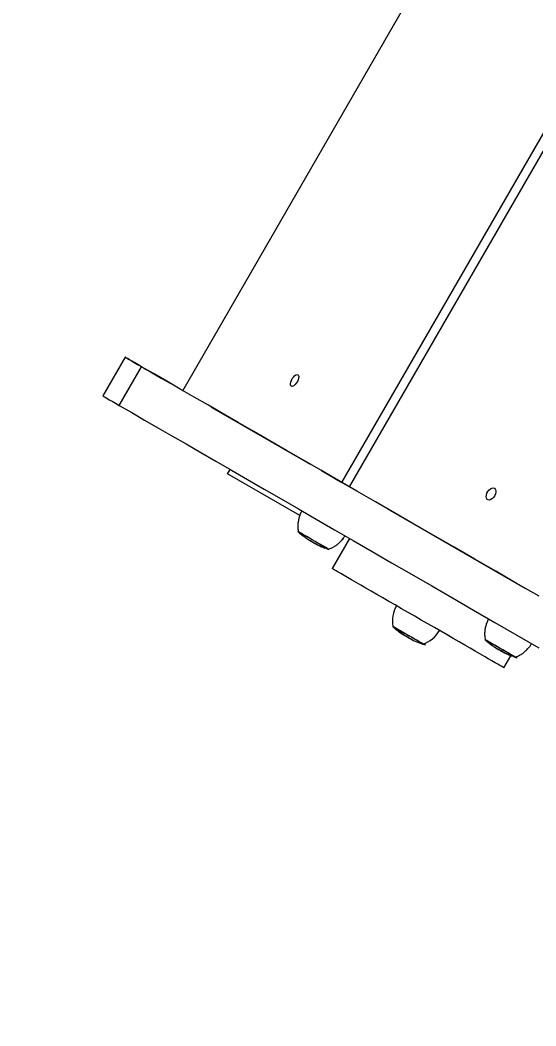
# Model space of a CAD drawing. Header units: millimetres. Extents: x -6006 to 5875, y -6399 to 6717.
# Drawn here: x 756 to 1067, y 2471 to 3078 of the extents above; entities that cross this region are included whole.
import ezdxf

# ---------------------------------------------------------------- set-up
doc = ezdxf.new("R2010")
doc.units = ezdxf.units.MM
for name, color, linetype in [('DIKOM_ОБЪЕКТ', 7, 'Continuous'), ('DIKOM_РАЗМЕР_ЗОНА', 7, 'Continuous'), ('DIKOM_РАЗМЕР_ОБЪЕКТА', 7, 'Continuous')]:
    doc.layers.add(name, color=color, linetype=linetype)
doc.styles.add('style1', font='arial.ttf', dxfattribs={"width": 0.8})
doc.dimstyles.new('1-50', dxfattribs={"dimtxt": 300, "dimasz": 200, "dimexe": 100, "dimexo": 0, "dimgap": 100, "dimtad": 0, "dimdec": 0, "dimtxsty": 'style1', "dimcen": 0, "dimclrd": 7, "dimclre": 7, "dimadec": 1, "dimazin": 2, "dimtfac": 1, "dimtdec": 0, "dimtmove": 1, "dimatfit": 3, "dimfxl": 0, "dimlwd": 25, "dimlwe": 18, "dimarcsym": 0})

# ---------------------------------------------------------------- blocks, each defined once
blk = doc.blocks.new('*D15')
at = {"layer": 'Defpoints', "color": 0, "transparency": 16777216}
for p in [(-4354.46, 4593.05), (3409.28, 4593.05), (-1328.61, -3571.89)]:
    blk.add_point(p, dxfattribs=at)
at = {"layer": 'DIKOM_РАЗМЕР_ОБЪЕКТА', "color": 7, "lineweight": 18, "transparency": 16777216}
for p, q in [((3409.28, 4593.05), (-4454.46, 4593.05)), ((-1328.61, -3571.89), (-4454.46, -3571.89))]:
    blk.add_line(p, q, dxfattribs=at)
at = {"layer": 'DIKOM_РАЗМЕР_ОБЪЕКТА', "color": 7, "lineweight": 25, "transparency": 16777216}
for p, q in [((-4354.46, 4393.05), (-4354.46, 968.7)), ((-4354.46, -3371.89), (-4354.46, 52.46))]:
    blk.add_line(p, q, dxfattribs=at)
at = {"layer": 'DIKOM_РАЗМЕР_ОБЪЕКТА', "color": 7, "transparency": 16777216}
for points in [[(-4387.8, 4393.05), (-4321.13, 4393.05), (-4354.46, 4593.05)], [(-4387.8, -3371.89), (-4321.13, -3371.89), (-4354.46, -3571.89)]]:
    blk.add_solid(points, dxfattribs=at)
at = {"layer": 'DIKOM_РАЗМЕР_ОБЪЕКТА', "color": 0, "transparency": 16777216, "insert": (-4354.46, 510.58), "char_height": 300, "attachment_point": 5, "rotation": 90, "style": 'style1'}
blk.add_mtext('8150', dxfattribs=at)
blk = doc.blocks.new('*D16')
at = {"layer": 'Defpoints', "color": 0, "transparency": 16777216}
for p in [(3934.59, 4272.92), (-3710.11, -290.96), (3934.59, -4791.62)]:
    blk.add_point(p, dxfattribs=at)
at = {"layer": 'DIKOM_РАЗМЕР_ОБЪЕКТА', "color": 7, "lineweight": 18, "transparency": 16777216}
for p, q in [((3934.59, 4272.92), (3934.59, -4891.62)), ((-3710.11, -290.96), (-3710.11, -4891.62))]:
    blk.add_line(p, q, dxfattribs=at)
at = {"layer": 'DIKOM_РАЗМЕР_ОБЪЕКТА', "color": 7, "lineweight": 25, "transparency": 16777216}
for p, q in [((-3510.11, -4791.62), (-1432.64, -4791.62)), ((3734.59, -4791.62), (-518.7, -4791.62))]:
    blk.add_line(p, q, dxfattribs=at)
at = {"layer": 'DIKOM_РАЗМЕР_ОБЪЕКТА', "color": 7, "transparency": 16777216}
for points in [[(-3510.11, -4758.29), (-3510.11, -4824.96), (-3710.11, -4791.62)], [(3734.59, -4758.29), (3734.59, -4824.96), (3934.59, -4791.62)]]:
    blk.add_solid(points, dxfattribs=at)
at = {"layer": 'DIKOM_РАЗМЕР_ОБЪЕКТА', "color": 0, "transparency": 16777216, "insert": (-975.67, -4791.62), "char_height": 300, "attachment_point": 5, "style": 'style1'}
blk.add_mtext('7650', dxfattribs=at)
blk = doc.blocks.new('*D14')
at = {"layer": 'Defpoints', "color": 0, "transparency": 16777216}
for p in [(3463.26, 6716.57), (-5809.49, -5571.89), (-1350.38, -5571.89)]:
    blk.add_point(p, dxfattribs=at)
at = {"layer": 'DIKOM_РАЗМЕР_ЗОНА', "color": 7, "lineweight": 18, "transparency": 16777216}
for p, q in [((3463.26, 6716.57), (-5909.49, 6716.57)), ((-1350.38, -5571.89), (-5909.49, -5571.89))]:
    blk.add_line(p, q, dxfattribs=at)
at = {"layer": 'DIKOM_РАЗМЕР_ЗОНА', "color": 7, "lineweight": 25, "transparency": 16777216}
for p, q in [((-5809.49, 6516.57), (-5809.49, 1149.14)), ((-5809.49, -5371.89), (-5809.49, 69.36))]:
    blk.add_line(p, q, dxfattribs=at)
at = {"layer": 'DIKOM_РАЗМЕР_ЗОНА', "color": 7, "transparency": 16777216}
for points in [[(-5842.83, 6516.57), (-5776.16, 6516.57), (-5809.49, 6716.57)], [(-5842.83, -5371.89), (-5776.16, -5371.89), (-5809.49, -5571.89)]]:
    blk.add_solid(points, dxfattribs=at)
at = {"layer": 'DIKOM_РАЗМЕР_ЗОНА', "color": 0, "transparency": 16777216, "insert": (-5809.49, 609.25), "char_height": 300, "attachment_point": 5, "rotation": 90, "style": 'style1'}
blk.add_mtext('12300', dxfattribs=at)
blk = doc.blocks.new('*D13')
at = {"layer": 'Defpoints', "color": 0, "transparency": 16777216}
for p in [(5874.9, 4901.57), (-5210.11, -1293.83), (5874.9, -6202.3)]:
    blk.add_point(p, dxfattribs=at)
at = {"layer": 'DIKOM_РАЗМЕР_ЗОНА', "color": 7, "lineweight": 18, "transparency": 16777216}
for p, q in [((5874.9, 4901.57), (5874.9, -6302.3)), ((-5210.11, -1293.83), (-5210.11, -6302.3))]:
    blk.add_line(p, q, dxfattribs=at)
at = {"layer": 'DIKOM_РАЗМЕР_ЗОНА', "color": 7, "lineweight": 25, "transparency": 16777216}
for p, q in [((-5010.11, -6202.3), (160.46, -6202.3)), ((5674.9, -6202.3), (1240.24, -6202.3))]:
    blk.add_line(p, q, dxfattribs=at)
at = {"layer": 'DIKOM_РАЗМЕР_ЗОНА', "color": 7, "transparency": 16777216}
for points in [[(-5010.11, -6168.97), (-5010.11, -6235.64), (-5210.11, -6202.3)], [(5674.9, -6168.97), (5674.9, -6235.64), (5874.9, -6202.3)]]:
    blk.add_solid(points, dxfattribs=at)
at = {"layer": 'DIKOM_РАЗМЕР_ЗОНА', "color": 0, "transparency": 16777216, "insert": (700.35, -6202.3), "char_height": 300, "attachment_point": 5, "style": 'style1'}
blk.add_mtext('11100', dxfattribs=at)

msp = doc.modelspace()

# ---------------------------------------------------------------- linework, layer by layer
at = {"layer": 'DIKOM_ОБЪЕКТ', "color": 7, "linetype": 'Continuous', "lineweight": 15}
for p, q in [((1176.87, 3413.85), (853.87, 2854.39)), ((950.11, 2798.83), (1129.86, 3110.16)), ((1134.29, 3107.6), (954.54, 2796.27)), ((819.09, 2874.47), (805.59, 2851.09)), ((815.58, 2845.32), (829.08, 2868.71)), ((871.57, 2844.17), (930.85, 2809.94)), ((881.02, 2804.08), (882.52, 2806.68)), ((924.64, 2778.89), (881.02, 2804.08)), ((937.79, 2805.94), (950.11, 2798.83)), ((954.54, 2796.27), (950.11, 2798.83)), ((979.26, 2782), (1060.75, 2734.95)), ((926.06, 2766.98), (925.99, 2767.05)), ((926.38, 2766.75), (926.37, 2766.74)), ((926.37, 2766.74), (926.43, 2766.69)), ((929, 2764.85), (928.9, 2764.94)), ((929.28, 2764.69), (929.38, 2764.6)), ((930.08, 2764.17), (929.97, 2764.25)), ((931.1, 2763.56), (930.98, 2763.63)), ((932.38, 2762.85), (931.13, 2763.54)), ((954.6, 2765.06), (944.1, 2746.87)), ((950.3, 2764.08), (950.12, 2764.18)), ((950.93, 2765.17), (950.3, 2764.08)), ((950.92, 2765.16), (950.3, 2764.08)), ((950.3, 2764.08), (950.3, 2764.08)), ((932.44, 2762.78), (932.08, 2762.99)), ((933.25, 2762.32), (933.12, 2762.39)), ((935.72, 2760.97), (935.68, 2760.99)), ((935.75, 2760.98), (936.62, 2760.55)), ((936.59, 2760.56), (936.58, 2760.57)), ((937.25, 2760.25), (936.59, 2760.56)), ((936.78, 2760.5), (937.69, 2760.03)), ((937.68, 2760.05), (938.46, 2759.72)), ((938.02, 2759.89), (938.64, 2759.69)), ((938.83, 2759.59), (938.38, 2759.76)), ((938.84, 2759.61), (938.83, 2759.59)), ((938.84, 2759.58), (938.83, 2759.59)), ((938.85, 2759.61), (938.84, 2759.58)), ((939, 2759.5), (939.77, 2759.18)), ((940.08, 2759.08), (942.17, 2758.37)), ((985.38, 2708.48), (985.35, 2708.44)), ((988.05, 2706.43), (987.77, 2706.6)), ((989.35, 2705.67), (989.67, 2705.49)), ((990.74, 2704.88), (989.55, 2705.59)), ((990.61, 2704.95), (990.08, 2705.25)), ((992.04, 2704.15), (992.4, 2703.96)), ((1038.55, 2702.12), (1038.82, 2701.9)), ((1038.82, 2701.9), (1038.76, 2701.94)), ((1039.17, 2701.62), (1039.17, 2701.61)), ((1040.09, 2700.92), (1040.33, 2700.75)), ((1041.8, 2699.74), (1041.62, 2699.86)), ((1042, 2699.61), (1042.19, 2699.48)), ((1042.89, 2699.04), (1042.67, 2699.18)), ((1043.07, 2698.94), (1042.95, 2699)), ((1043.97, 2698.39), (1043.83, 2698.47)), ((1045.23, 2697.69), (1043.97, 2698.39)), ((1045.11, 2697.73), (1044.8, 2697.91)), ((1045.96, 2697.24), (1046.2, 2697.1)), ((1048.02, 2686.87), (1052.24, 2694.18)), ((1048.51, 2695.85), (1048.51, 2695.84)), ((1048.58, 2695.82), (1049.51, 2695.37)), ((1049.25, 2695.52), (1049.24, 2695.53)), ((1049.38, 2695.49), (1050.52, 2694.89)), ((1050.62, 2694.85), (1050.38, 2694.97)), ((1050.84, 2694.75), (1051.22, 2694.69)), ((1051.46, 2694.56), (1051.03, 2694.67)), ((1051.48, 2694.59), (1051.46, 2694.56)), ((1051.47, 2694.56), (1051.46, 2694.56)), ((1051.49, 2694.59), (1051.47, 2694.56)), ((1052, 2694.3), (1053.14, 2693.84))]:
    msp.add_line(p, q, dxfattribs=at)
at = {"layer": 'DIKOM_ОБЪЕКТ', "color": 7, "linetype": 'Continuous', "lineweight": 15, "flags": 128}
for points in [[(829.08, 2868.71), (826.77, 2870.04), (824.76, 2871.2), (823.04, 2872.19), (821.63, 2873), (820.53, 2873.64), (819.74, 2874.1), (819.26, 2874.38), (819.09, 2874.47), (819.24, 2874.39), (819.7, 2874.12), (820.47, 2873.68), (821.55, 2873.05), (822.94, 2872.25), (824.64, 2871.27), (826.63, 2870.12), (828.92, 2868.8), (831.5, 2867.31), (834.37, 2865.65), (837.51, 2863.84), (840.92, 2861.87), (844.59, 2859.75), (848.51, 2857.49), (852.67, 2855.08), (853.87, 2854.39)], [(1069.2, 2730.07), (1056.03, 2737.68), (1043.08, 2745.15), (1030.37, 2752.49), (1017.89, 2759.7), (1005.64, 2766.77), (993.64, 2773.7), (981.88, 2780.49), (970.36, 2787.14), (959.1, 2793.64), (948.08, 2800), (937.32, 2806.21), (926.82, 2812.27), (916.58, 2818.18), (906.61, 2823.94), (896.9, 2829.55), (887.45, 2835), (878.28, 2840.3), (869.38, 2845.43), (860.76, 2850.41), (852.42, 2855.23), (844.36, 2859.89), (836.57, 2864.38), (829.08, 2868.71)], [(923.49, 2863.85), (923.85, 2863.43), (924.01, 2862.75), (923.94, 2861.85), (923.65, 2860.82), (923.17, 2859.76), (922.54, 2858.75), (921.82, 2857.88), (921.07, 2857.24), (920.35, 2856.88), (919.74, 2856.83), (919.28, 2857.09), (919.02, 2857.65), (918.97, 2858.45), (919.15, 2859.42), (919.54, 2860.48), (920.1, 2861.53), (920.78, 2862.48), (921.53, 2863.24), (922.27, 2863.75), (922.94, 2863.96), (923.49, 2863.85)], [(805.59, 2851.09), (805.59, 2851.09), (805.76, 2850.99), (806.24, 2850.72), (807.03, 2850.26), (808.13, 2849.62), (809.54, 2848.81), (811.26, 2847.82), (813.27, 2846.66), (815.58, 2845.32)], [(815.58, 2845.32), (823.07, 2840.99), (830.86, 2836.5), (838.92, 2831.85), (847.26, 2827.03), (855.88, 2822.05), (864.78, 2816.91), (873.95, 2811.62), (883.4, 2806.17), (893.11, 2800.56), (903.08, 2794.8), (913.32, 2788.89), (923.82, 2782.83), (934.58, 2776.62), (945.6, 2770.26), (956.86, 2763.75), (968.38, 2757.1), (980.14, 2750.31), (992.14, 2743.38), (1004.39, 2736.31), (1016.87, 2729.11), (1029.58, 2721.77), (1042.53, 2714.29), (1055.7, 2706.69), (1069.09, 2698.96)], [(870.76, 2844.64), (870.78, 2844.63), (871.03, 2844.49), (871.57, 2844.17)], [(1042.19, 2795.32), (1042.72, 2794.8), (1043.03, 2794.03), (1043.09, 2793.06), (1042.89, 2791.98), (1042.45, 2790.89), (1041.81, 2789.89), (1041.02, 2789.06), (1040.16, 2788.48), (1039.31, 2788.2), (1038.53, 2788.25), (1037.9, 2788.61), (1037.47, 2789.26), (1037.28, 2790.14), (1037.36, 2791.18), (1037.68, 2792.27), (1038.23, 2793.33), (1038.95, 2794.26), (1039.78, 2794.97), (1040.65, 2795.4), (1041.48, 2795.52), (1042.19, 2795.32)], [(977.63, 2782.94), (977.65, 2782.93), (977.9, 2782.78), (978.45, 2782.47), (979.26, 2782)], [(941.99, 2758.49), (942.06, 2758.44), (942.24, 2758.34), (942.11, 2758.42), (941.65, 2758.68), (940.9, 2759.11), (939.88, 2759.7), (938.62, 2760.43), (937.16, 2761.27), (935.56, 2762.2), (933.86, 2763.17), (932.14, 2764.17), (930.44, 2765.15), (928.82, 2766.09), (927.34, 2766.94), (926.05, 2767.68), (925, 2768.29), (924.21, 2768.75), (923.72, 2769.03), (923.54, 2769.14), (923.68, 2769.05), (923.8, 2768.99)], [(941.99, 2758.49), (941.85, 2758.56), (941.41, 2758.82), (940.68, 2759.24), (939.68, 2759.81), (938.46, 2760.52), (937.04, 2761.34), (935.48, 2762.24), (933.84, 2763.19), (932.16, 2764.16), (930.51, 2765.11), (928.93, 2766.02), (927.5, 2766.85), (926.24, 2767.57), (925.22, 2768.17), (924.45, 2768.61), (923.97, 2768.88), (923.8, 2768.99), (923.8, 2768.99)], [(1048.02, 2686.87), (1048.02, 2686.87), (1047.87, 2686.96), (1047.41, 2687.22), (1046.66, 2687.66), (1045.6, 2688.27), (1044.26, 2689.05), (1042.63, 2689.99), (1040.73, 2691.09), (1038.56, 2692.33), (1036.15, 2693.73), (1033.5, 2695.26), (1030.63, 2696.91), (1027.56, 2698.69), (1024.3, 2700.57), (1020.88, 2702.54), (1017.32, 2704.6), (1013.62, 2706.73), (1009.83, 2708.92), (1005.95, 2711.16), (1002.02, 2713.43), (998.05, 2715.72), (994.07, 2718.02), (990.1, 2720.31), (986.17, 2722.59), (982.29, 2724.82), (978.5, 2727.01), (974.8, 2729.15), (971.24, 2731.21), (967.82, 2733.18), (964.56, 2735.06), (961.49, 2736.83), (958.62, 2738.49), (955.97, 2740.02), (953.56, 2741.41), (951.4, 2742.66), (949.49, 2743.76), (947.87, 2744.7), (946.52, 2745.47), (945.47, 2746.08), (944.71, 2746.52), (944.25, 2746.78), (944.1, 2746.87), (944.1, 2746.87)], [(999.16, 2701.23), (999.34, 2701.12), (999.4, 2701.09), (999.14, 2701.24), (998.57, 2701.57), (997.71, 2702.06), (996.6, 2702.71), (995.26, 2703.48), (993.74, 2704.36), (992.09, 2705.31), (990.38, 2706.29), (988.66, 2707.29), (986.98, 2708.26), (985.41, 2709.16), (984, 2709.98), (982.8, 2710.67), (981.84, 2711.23), (981.16, 2711.62), (980.78, 2711.84), (980.73, 2711.87), (980.97, 2711.73)], [(999.16, 2701.23), (999.14, 2701.24), (998.89, 2701.38), (998.34, 2701.7), (997.5, 2702.18), (996.41, 2702.81), (995.11, 2703.56), (993.64, 2704.42), (992.04, 2705.34), (990.37, 2706.3), (988.7, 2707.27), (987.07, 2708.21), (985.54, 2709.09), (984.17, 2709.88), (983, 2710.56), (982.07, 2711.1), (981.41, 2711.48), (981.04, 2711.69), (980.97, 2711.73)], [(983.57, 2709.54), (984.4, 2709.04), (985.26, 2708.58)], [(984.4, 2708.87), (984, 2709.2), (983.57, 2709.54)], [(984.06, 2709.18), (984.32, 2708.97), (984.57, 2708.77)], [(985.35, 2708.44), (984.7, 2708.79), (984.06, 2709.18)], [(985.26, 2708.58), (985.67, 2708.25), (986.06, 2707.94)], [(985.85, 2708.04), (985.61, 2708.23), (985.35, 2708.44)], [(986.04, 2707.76), (986.28, 2707.64), (986.33, 2707.63), (986.31, 2707.67), (986.2, 2707.76), (985.99, 2707.93), (985.85, 2708.04)], [(985.98, 2707.73), (986.81, 2707.23), (987.66, 2706.76)], [(986.29, 2707.52), (986.12, 2707.63), (985.98, 2707.73)], [(986.06, 2707.94), (986.43, 2707.64), (986.61, 2707.49), (986.7, 2707.4), (986.68, 2707.4)], [(987.98, 2706.55), (987.12, 2707.02), (986.29, 2707.52)], [(986.66, 2707.39), (986.5, 2707.46), (986.35, 2707.54)], [(986.86, 2707.15), (987.7, 2706.65), (988.55, 2706.18)], [(987.18, 2706.95), (987.02, 2707.05), (986.86, 2707.15)], [(987.77, 2706.6), (987.47, 2706.77), (987.18, 2706.95)], [(987.66, 2706.76), (987.81, 2706.66), (987.98, 2706.55)], [(988.05, 2706.43), (989.93, 2705.34), (990.15, 2705.22)], [(988.87, 2705.98), (988.46, 2706.2), (988.05, 2706.43)], [(988.51, 2706.16), (988.47, 2706.18), (988.46, 2706.19)], [(988.55, 2706.18), (988.7, 2706.08), (988.87, 2705.98)], [(990.08, 2705.25), (990.44, 2705.05), (990.71, 2704.89), (990.71, 2704.89)], [(990.15, 2705.22), (990.38, 2705.08), (990.61, 2704.95)], [(990.78, 2704.85), (990.8, 2704.84), (990.81, 2704.83), (990.81, 2704.83), (990.81, 2704.83), (990.81, 2704.83), (990.81, 2704.84), (990.8, 2704.84), (990.79, 2704.85), (990.78, 2704.85)], [(992.17, 2704.08), (992.01, 2704.16), (991.84, 2704.26)], [(1054.83, 2693.33), (1055.06, 2693.2), (1055.05, 2693.21), (1054.72, 2693.4), (1054.09, 2693.76), (1053.17, 2694.29), (1052, 2694.97), (1050.61, 2695.77), (1049.06, 2696.66), (1047.4, 2697.62), (1045.68, 2698.62), (1043.96, 2699.61), (1042.31, 2700.57), (1040.77, 2701.45), (1039.39, 2702.25), (1038.24, 2702.91), (1037.34, 2703.43), (1036.73, 2703.79), (1036.42, 2703.96), (1036.43, 2703.96), (1036.65, 2703.83)], [(1054.83, 2693.33), (1054.79, 2693.36), (1054.47, 2693.54), (1053.85, 2693.9), (1052.96, 2694.41), (1051.82, 2695.07), (1050.48, 2695.85), (1048.97, 2696.72), (1047.35, 2697.65), (1045.68, 2698.62), (1044.01, 2699.58), (1042.4, 2700.51), (1040.9, 2701.37), (1039.57, 2702.14), (1038.45, 2702.79), (1037.57, 2703.3), (1036.98, 2703.64), (1036.68, 2703.81), (1036.65, 2703.83)]]:
    msp.add_lwpolyline(points, dxfattribs=at)
at = {"layer": 'DIKOM_ОБЪЕКТ', "color": 7, "linetype": 'Continuous', "lineweight": 15}
for centre, radius, start, end in [((998.69, 2715.28), 18.05, 149.76475, 191.60995), ((1005.82, 2738.27), 36.43, 226.64308, 237.32244), ((995.66, 2723.24), 18.25, 231.91554, 239.3142), ((993.28, 2718.39), 18.14, 288.5759, 330.23513), ((992.43, 2718.67), 12.64, 231.52223, 239.64616), ((1016.72, 2755.27), 56.64, 238.98393, 240.18745), ((1078.47, 2861.44), 179.46, 239.91462, 240.0775), ((1015.54, 2747.94), 49.69, 240.02764, 241.77378), ((1013.17, 2743.63), 44.78, 240.05909, 241.55195), ((1009.63, 2736.06), 36.42, 241.77215, 255.49486)]:
    msp.add_arc(centre, radius, start, end, dxfattribs=at)
for points, knots in [([(925.92, 2781.62), (925.85, 2781.5), (925.33, 2780.69), (924.67, 2779.09), (923.96, 2776.86), (923.56, 2774.63), (923.44, 2772.44), (923.53, 2770.54), (923.75, 2769.39), (923.83, 2768.95)], [0, 0, 0, 0, 0.033611, 0.21723, 0.394887, 0.56708, 0.734079, 0.895943, 1, 1, 1, 1]), ([(923.61, 2769.09), (923.79, 2768.92), (924.48, 2768.26), (925.3, 2767.56), (925.97, 2767.05), (926.07, 2766.98)], [0, 0, 0, 0, 0.222242, 0.888806, 1, 1, 1, 1]), ([(925.99, 2767.05), (926.15, 2766.92), (926.47, 2766.67), (926.8, 2766.43), (926.96, 2766.31)], [0, 0, 0, 0, 0.512303, 1, 1, 1, 1]), ([(926.97, 2766.28), (926.87, 2766.36), (926.67, 2766.51), (926.47, 2766.66), (926.37, 2766.74)], [0, 0, 0, 0, 0.48836, 1, 1, 1, 1]), ([(926.96, 2766.31), (927.12, 2766.19), (927.39, 2765.99), (927.76, 2765.72), (928.06, 2765.5), (928.29, 2765.33), (928.41, 2765.25), (928.43, 2765.23), (928.44, 2765.22)], [0, 0, 0, 0, 0.216685, 0.35883, 0.500966, 0.687974, 0.880676, 1, 1, 1, 1]), ([(928.07, 2765.48), (928.05, 2765.5), (928.02, 2765.52), (927.85, 2765.64), (927.67, 2765.77), (927.43, 2765.95), (927.19, 2766.12), (927.03, 2766.24), (926.97, 2766.28)], [0, 0, 0, 0, 0.2787, 0.446679, 0.583177, 0.720499, 0.895569, 1, 1, 1, 1]), ([(928.48, 2765.2), (928.53, 2765.16), (928.64, 2765.09), (928.76, 2765.01), (928.81, 2764.98)], [0, 0, 0, 0, 0.488599, 1, 1, 1, 1]), ([(928.9, 2764.94), (928.96, 2764.9), (929.09, 2764.81), (929.21, 2764.73), (929.28, 2764.69)], [0, 0, 0, 0, 0.476137, 1, 1, 1, 1]), ([(929.38, 2764.61), (929.49, 2764.53), (929.74, 2764.37), (929.99, 2764.22), (930.12, 2764.14)], [0, 0, 0, 0, 0.459194, 1, 1, 1, 1]), ([(929.97, 2764.25), (930.03, 2764.21), (930.16, 2764.13), (930.29, 2764.05), (930.36, 2764.01)], [0, 0, 0, 0, 0.483835, 1, 1, 1, 1]), ([(930.36, 2764.01), (930.37, 2764), (930.41, 2763.96), (930.44, 2763.94), (930.46, 2763.93)], [0, 0, 0, 0, 0.498457, 1, 1, 1, 1]), ([(930.46, 2763.93), (930.89, 2763.68), (931.36, 2763.4), (931.84, 2763.13), (931.89, 2763.1)], [0, 0, 0, 0, 0.896891, 1, 1, 1, 1]), ([(931.1, 2763.56), (931.11, 2763.55), (931.13, 2763.54), (931.29, 2763.45), (931.56, 2763.29), (931.79, 2763.16), (931.87, 2763.11)], [0, 0, 0, 0, 0.122844, 0.453727, 0.807484, 1, 1, 1, 1]), ([(941.87, 2758.45), (941.9, 2758.46), (942.65, 2758.67), (944.05, 2759.32), (946.02, 2760.42), (947.85, 2761.79), (949.51, 2763.37), (950.87, 2764.99), (951.56, 2766.14), (951.85, 2766.64)], [0, 0, 0, 0, 0.007887, 0.177129, 0.348459, 0.521152, 0.694737, 0.86887, 1, 1, 1, 1]), ([(931.89, 2763.1), (931.98, 2763.05), (932.17, 2762.94), (932.35, 2762.83), (932.44, 2762.78)], [0, 0, 0, 0, 0.499684, 1, 1, 1, 1]), ([(932.08, 2762.99), (932.19, 2762.92), (932.47, 2762.76), (932.8, 2762.57), (932.95, 2762.48), (932.98, 2762.47)], [0, 0, 0, 0, 0.38521, 0.89828, 1, 1, 1, 1]), ([(932.98, 2762.47), (933.06, 2762.42), (933.24, 2762.32), (933.65, 2762.09), (933.97, 2761.92), (934.12, 2761.84)], [0, 0, 0, 0, 0.332734, 0.661747, 1, 1, 1, 1]), ([(933, 2762.46), (933, 2762.46), (933.1, 2762.4), (933.18, 2762.36), (933.25, 2762.32)], [0, 0, 0, 0, 0.034892, 1, 1, 1, 1]), ([(934.15, 2761.81), (934.02, 2761.88), (933.77, 2762.02), (933.47, 2762.19), (933.27, 2762.3), (933.18, 2762.36), (933.18, 2762.35), (933.18, 2762.35)], [0, 0, 0, 0, 0.236399, 0.435913, 0.635513, 0.824038, 1, 1, 1, 1]), ([(933.23, 2762.33), (933.3, 2762.29), (933.48, 2762.18), (933.61, 2762.1), (933.64, 2762.09), (933.64, 2762.08), (933.65, 2762.08), (933.66, 2762.08), (933.67, 2762.07), (933.71, 2762.05), (933.8, 2762), (934.03, 2761.87), (934.52, 2761.59), (934.97, 2761.36), (935.27, 2761.21)], [0, 0, 0, 0, 0.113882, 0.293349, 0.384969, 0.394089, 0.395711, 0.397547, 0.402155, 0.413721, 0.44511, 0.500285, 0.669788, 1, 1, 1, 1]), ([(933.47, 2762.19), (933.52, 2762.16), (933.59, 2762.11), (933.63, 2762.1), (933.64, 2762.09), (933.64, 2762.09), (933.64, 2762.09), (933.64, 2762.09)], [0, 0, 0, 0, 0.456046, 0.765717, 0.920679, 0.998067, 1, 1, 1, 1]), ([(934.12, 2761.84), (934.31, 2761.74), (934.64, 2761.55), (935.09, 2761.31), (935.43, 2761.13), (935.65, 2761), (935.7, 2760.98), (935.72, 2760.97)], [0, 0, 0, 0, 0.225252, 0.412905, 0.600071, 0.800073, 1, 1, 1, 1]), ([(935.31, 2761.17), (935.29, 2761.19), (935.25, 2761.21), (935.01, 2761.34), (934.73, 2761.5), (934.42, 2761.66), (934.23, 2761.77), (934.15, 2761.81)], [0, 0, 0, 0, 0.301877, 0.491403, 0.681054, 0.87646, 1, 1, 1, 1]), ([(935.3, 2761.18), (935.31, 2761.18), (935.34, 2761.16), (935.32, 2761.17), (935.31, 2761.17)], [0, 0, 0, 0, 0.163065, 1, 1, 1, 1]), ([(936.14, 2760.8), (936.25, 2760.75), (936.46, 2760.65), (936.68, 2760.55), (936.78, 2760.5)], [0, 0, 0, 0, 0.51306, 1, 1, 1, 1]), ([(936.28, 2760.69), (936.27, 2760.69), (936.21, 2760.71), (936.17, 2760.76), (936.14, 2760.8)], [0, 0, 0, 0, 0.214484, 1, 1, 1, 1]), ([(937.38, 2760.18), (937.39, 2760.17), (937.52, 2760.11), (937.65, 2760.06), (937.77, 2760.01)], [0, 0, 0, 0, 0.094575, 1, 1, 1, 1]), ([(938.64, 2759.69), (938.73, 2759.65), (938.93, 2759.57), (939.13, 2759.5), (939.23, 2759.45)], [0, 0, 0, 0, 0.455878, 1, 1, 1, 1]), ([(938.97, 2759.5), (938.96, 2759.5), (938.9, 2759.52), (938.87, 2759.56), (938.84, 2759.58)], [0, 0, 0, 0, 0.225774, 1, 1, 1, 1]), ([(939.23, 2759.45), (939.27, 2759.42), (939.31, 2759.36), (939.38, 2759.34), (939.4, 2759.33)], [0, 0, 0, 0, 0.700372, 1, 1, 1, 1]), ([(1038.77, 2716.46), (1038.69, 2716.34), (1038.18, 2715.54), (1037.52, 2713.93), (1036.81, 2711.71), (1036.41, 2709.48), (1036.29, 2707.28), (1036.38, 2705.36), (1036.6, 2704.2), (1036.69, 2703.73)], [0, 0, 0, 0, 0.033116, 0.215901, 0.392727, 0.56413, 0.730363, 0.891502, 1, 1, 1, 1]), ([(1036.51, 2703.87), (1036.57, 2703.81), (1037.16, 2703.25), (1037.84, 2702.67), (1038.48, 2702.17), (1038.55, 2702.12)], [0, 0, 0, 0, 0.092321, 0.90787, 1, 1, 1, 1]), ([(1038.76, 2701.94), (1038.92, 2701.82), (1039.23, 2701.57), (1039.55, 2701.33), (1039.71, 2701.21)], [0, 0, 0, 0, 0.512217, 1, 1, 1, 1]), ([(1039.76, 2701.16), (1039.67, 2701.24), (1039.47, 2701.38), (1039.27, 2701.54), (1039.17, 2701.61)], [0, 0, 0, 0, 0.48823, 1, 1, 1, 1]), ([(1039.71, 2701.21), (1039.87, 2701.09), (1040.13, 2700.89), (1040.52, 2700.62), (1040.83, 2700.39), (1041.03, 2700.25), (1041.1, 2700.2), (1041.11, 2700.2)], [0, 0, 0, 0, 0.30259, 0.501123, 0.699573, 0.960737, 1, 1, 1, 1]), ([(1040.85, 2700.38), (1040.84, 2700.38), (1040.8, 2700.41), (1040.67, 2700.5), (1040.47, 2700.65), (1040.21, 2700.83), (1039.98, 2701), (1039.82, 2701.12), (1039.76, 2701.16)], [0, 0, 0, 0, 0.074563, 0.290153, 0.465279, 0.641481, 0.866031, 1, 1, 1, 1]), ([(1041.11, 2700.2), (1041.16, 2700.16), (1041.31, 2700.05), (1041.47, 2699.95), (1041.57, 2699.89)], [0, 0, 0, 0, 0.365451, 1, 1, 1, 1]), ([(1041.62, 2699.86), (1041.68, 2699.82), (1041.81, 2699.74), (1041.93, 2699.65), (1042, 2699.61)], [0, 0, 0, 0, 0.475873, 1, 1, 1, 1]), ([(1042.18, 2699.48), (1042.26, 2699.43), (1042.49, 2699.28), (1042.73, 2699.14), (1042.89, 2699.04)], [0, 0, 0, 0, 0.314024, 1, 1, 1, 1]), ([(1042.67, 2699.18), (1042.74, 2699.14), (1042.86, 2699.06), (1042.99, 2698.98), (1043.05, 2698.94)], [0, 0, 0, 0, 0.484018, 1, 1, 1, 1]), ([(1043.05, 2698.94), (1043.1, 2698.91), (1043.18, 2698.85), (1043.28, 2698.8), (1043.32, 2698.77)], [0, 0, 0, 0, 0.498467, 1, 1, 1, 1]), ([(1043.32, 2698.77), (1043.69, 2698.55), (1044.11, 2698.31), (1044.52, 2698.07), (1044.57, 2698.05)], [0, 0, 0, 0, 0.896918, 1, 1, 1, 1]), ([(1043.97, 2698.39), (1043.97, 2698.39), (1043.99, 2698.38), (1044.14, 2698.29), (1044.44, 2698.12), (1044.72, 2697.96), (1044.84, 2697.89)], [0, 0, 0, 0, 0.020577, 0.353593, 0.709778, 1, 1, 1, 1]), ([(1044.57, 2698.05), (1044.66, 2697.99), (1044.84, 2697.89), (1045.02, 2697.78), (1045.11, 2697.73)], [0, 0, 0, 0, 0.499849, 1, 1, 1, 1]), ([(1044.8, 2697.91), (1044.95, 2697.82), (1045.26, 2697.65), (1045.56, 2697.47), (1045.71, 2697.39)], [0, 0, 0, 0, 0.494695, 1, 1, 1, 1]), ([(1045.71, 2697.39), (1045.78, 2697.35), (1045.92, 2697.27), (1046.3, 2697.05), (1046.61, 2696.89), (1046.76, 2696.81)], [0, 0, 0, 0, 0.327055, 0.658859, 1, 1, 1, 1]), ([(1046.83, 2696.76), (1046.7, 2696.83), (1046.46, 2696.96), (1046.18, 2697.11), (1046.02, 2697.21), (1045.96, 2697.24), (1045.97, 2697.23), (1045.98, 2697.23)], [0, 0, 0, 0, 0.269101, 0.49623, 0.723431, 0.938082, 1, 1, 1, 1]), ([(1045.97, 2697.23), (1046.05, 2697.19), (1046.24, 2697.08), (1046.41, 2696.98), (1046.48, 2696.94), (1046.49, 2696.93), (1046.49, 2696.93), (1046.5, 2696.93), (1046.5, 2696.93), (1046.51, 2696.92), (1046.53, 2696.91), (1046.59, 2696.88), (1046.74, 2696.79), (1047.03, 2696.62), (1047.51, 2696.36), (1047.89, 2696.16), (1048.11, 2696.05)], [0, 0, 0, 0, 0.108301, 0.27893, 0.365936, 0.409088, 0.423532, 0.425645, 0.427296, 0.429125, 0.43429, 0.454472, 0.493138, 0.595038, 0.769977, 1, 1, 1, 1]), ([(1046.76, 2696.81), (1046.94, 2696.71), (1047.28, 2696.52), (1047.75, 2696.27), (1048.12, 2696.07), (1048.39, 2695.92), (1048.47, 2695.87), (1048.51, 2695.85)], [0, 0, 0, 0, 0.225277, 0.412957, 0.60007, 0.800096, 1, 1, 1, 1]), ([(1048.11, 2696.05), (1048.06, 2696.08), (1047.99, 2696.12), (1047.71, 2696.27), (1047.41, 2696.44), (1047.1, 2696.61), (1046.9, 2696.72), (1046.83, 2696.76)], [0, 0, 0, 0, 0.301856, 0.491445, 0.681026, 0.876486, 1, 1, 1, 1]), ([(1054.76, 2693.31), (1054.78, 2693.32), (1055.51, 2693.53), (1056.9, 2694.17), (1058.87, 2695.27), (1060.7, 2696.63), (1062.35, 2698.22), (1063.72, 2699.84), (1064.4, 2700.99), (1064.7, 2701.49)], [0, 0, 0, 0, 0.004152, 0.174012, 0.345976, 0.5193, 0.6935, 0.86827, 1, 1, 1, 1]), ([(1048.09, 2696.05), (1048.12, 2696.04), (1048.16, 2696.02), (1048.12, 2696.04), (1048.11, 2696.05)], [0, 0, 0, 0, 0.5735, 1, 1, 1, 1]), ([(1048.75, 2695.78), (1048.86, 2695.73), (1049.07, 2695.63), (1049.28, 2695.53), (1049.38, 2695.49)], [0, 0, 0, 0, 0.513014, 1, 1, 1, 1]), ([(1049.19, 2695.51), (1049.14, 2695.54), (1048.98, 2695.61), (1048.84, 2695.71), (1048.75, 2695.78)], [0, 0, 0, 0, 0.358608, 1, 1, 1, 1]), ([(1050.2, 2695.03), (1050.24, 2695.01), (1050.3, 2694.99), (1050.35, 2694.96), (1050.37, 2694.96)], [0, 0, 0, 0, 0.690272, 1, 1, 1, 1]), ([(1050.52, 2694.89), (1050.56, 2694.87), (1050.62, 2694.84), (1050.7, 2694.81), (1050.74, 2694.79), (1050.76, 2694.79)], [0, 0, 0, 0, 0.499691, 0.749744, 1, 1, 1, 1]), ([(1050.76, 2694.79), (1050.76, 2694.78), (1050.76, 2694.78), (1050.76, 2694.78), (1050.76, 2694.78)], [0, 0, 0, 0, 0.541077, 1, 1, 1, 1]), ([(1050.76, 2694.78), (1050.78, 2694.78), (1050.79, 2694.77), (1050.82, 2694.76), (1050.83, 2694.76), (1050.84, 2694.75)], [0, 0, 0, 0, 0.499891, 0.749876, 1, 1, 1, 1]), ([(1051.22, 2694.69), (1051.31, 2694.66), (1051.5, 2694.58), (1051.7, 2694.5), (1051.8, 2694.46)], [0, 0, 0, 0, 0.45598, 1, 1, 1, 1]), ([(1051.96, 2694.29), (1051.87, 2694.32), (1051.7, 2694.4), (1051.54, 2694.5), (1051.47, 2694.56)], [0, 0, 0, 0, 0.500172, 1, 1, 1, 1]), ([(1051.8, 2694.46), (1051.89, 2694.39), (1052.07, 2694.25), (1052.27, 2694.17), (1052.38, 2694.12)], [0, 0, 0, 0, 0.50016, 1, 1, 1, 1]), ([(1052.38, 2694.12), (1052.3, 2694.15), (1052.16, 2694.21), (1052.02, 2694.26), (1051.96, 2694.29)], [0, 0, 0, 0, 0.563031, 1, 1, 1, 1]), ([(1053.72, 2693.65), (1054.42, 2693.4), (1055.17, 2693.12), (1055.94, 2692.93), (1056.01, 2692.92)], [0, 0, 0, 0, 0.920412, 1, 1, 1, 1])]:
    msp.add_open_spline(points, degree=3, knots=knots, dxfattribs=at)

# ---------------------------------------------------------------- dimensions: what is measured, and where the dimension line sits
at = {"layer": 'DIKOM_РАЗМЕР_ЗОНА'}
dim = msp.add_linear_dim(base=(-5809.49, -5571.89), p1=(3463.26, 6716.57), p2=(-1350.38, -5571.89), angle=90, text='12300', dimstyle='1-50', override={"dimscale": 1, "dimtix": 0, "dimtofl": 1, "dimtmove": 1, "dimatfit": 3}, dxfattribs=at)
dim.commit()
dim.dimension.update_dxf_attribs({"geometry": '*D14', "text_midpoint": (-5809.49, 609.25), "dimtype": 160})
dim = msp.add_linear_dim(base=(5874.9, -6202.3), p1=(-5210.11, -1293.83), p2=(5874.9, 4901.57), text='11100', dimstyle='1-50', override={"dimscale": 1, "dimtix": 0, "dimtofl": 1, "dimtmove": 1, "dimatfit": 3}, dxfattribs=at)
dim.commit()
dim.dimension.update_dxf_attribs({"geometry": '*D13', "text_midpoint": (700.35, -6202.3), "dimtype": 160})
at = {"layer": 'DIKOM_РАЗМЕР_ОБЪЕКТА'}
dim = msp.add_linear_dim(base=(-4354.46, 4593.05), p1=(-1328.61, -3571.89), p2=(3409.28, 4593.05), angle=90, text='8150', dimstyle='1-50', override={"dimscale": 1, "dimtix": 0, "dimtofl": 1, "dimtmove": 1, "dimatfit": 3}, dxfattribs=at)
dim.commit()
dim.dimension.update_dxf_attribs({"geometry": '*D15', "text_midpoint": (-4354.46, 510.58)})
dim = msp.add_linear_dim(base=(3934.59, -4791.62), p1=(-3710.11, -290.96), p2=(3934.59, 4272.92), text='7650', dimstyle='1-50', override={"dimscale": 1, "dimtix": 0, "dimtofl": 1, "dimtmove": 1, "dimatfit": 3}, dxfattribs=at)
dim.commit()
dim.dimension.update_dxf_attribs({"geometry": '*D16', "text_midpoint": (-975.67, -4791.62), "dimtype": 160})

doc.saveas('drawing.dxf')
